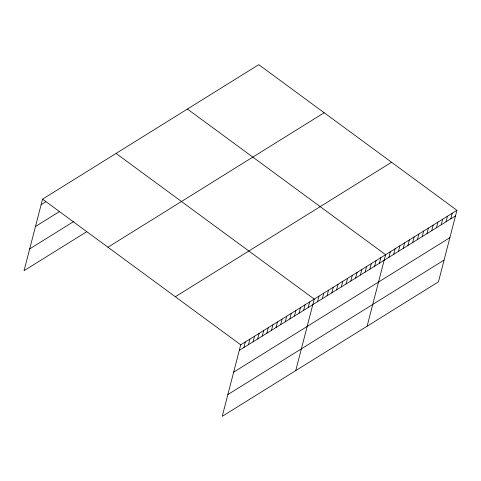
<?xml version="1.0" encoding="UTF-8"?>
<svg xmlns="http://www.w3.org/2000/svg" width="481" height="481" viewBox="0 0 481 481"><rect width="100%" height="100%" fill="white"/><g stroke="black" fill="none" stroke-linecap="round" stroke-linejoin="round"><path stroke-width="0.72" d="M456.95 210.323L240.722 344.811L222.228 416.336L438.45 281.848L456.95 210.323L258.772 64.664L42.55 199.152L24.05 270.677L86.652 231.74M243.879 347.529L245.322 341.955M248.473 344.673L249.916 339.093M253.066 341.811L254.509 336.237M257.66 338.955L259.103 333.381M262.259 336.099L263.696 330.519M266.853 333.237L268.296 327.663M271.446 330.381L272.889 324.807M276.04 327.525L277.483 321.945M280.633 324.663L282.076 319.089M285.233 321.807L286.67 316.233M289.827 318.951L291.27 313.372M294.42 316.089L295.863 310.516M299.014 313.233L300.457 307.66M303.607 310.377L305.05 304.798M308.207 307.515L309.644 301.942M295.743 370.61L314.243 299.086L116.065 153.427M317.556 301.701L318.999 296.128M322.312 298.743L323.755 293.169M327.068 295.785L328.511 290.211M331.83 292.827L333.267 287.247M336.586 289.869L338.029 284.289M341.342 286.91L342.785 281.331M346.098 283.946L347.541 278.373M350.853 280.988L352.296 275.415M355.609 278.03L357.052 272.456M360.371 275.072L361.808 269.498M365.127 272.114L366.57 266.54M369.883 269.156L371.326 263.582M374.639 266.197L376.082 260.624M379.395 263.239L380.838 257.66M367.099 326.226L385.594 254.702L187.422 109.043M388.913 257.323L390.35 251.743M393.668 254.359L395.111 248.785M398.424 251.401L399.867 245.827M403.18 248.443L404.623 242.869M407.936 245.484L409.379 239.911M412.698 242.526L414.135 236.953M417.454 239.568L418.897 233.994M422.21 236.61L423.653 231.036M426.966 233.652L428.409 228.078M431.722 230.694L433.165 225.114M436.477 227.735L437.92 222.156M441.239 224.771L442.676 219.198M445.995 221.813L447.438 216.24M450.751 218.855L452.194 213.281M41.107 204.726L45.701 201.87M35.48 226.491L59.602 211.49M29.678 248.911L73.906 221.404M107.948 247.222L324.17 112.734M175.325 296.741L391.552 162.253M239.279 350.384L455.507 215.897M233.652 372.15L449.879 237.662M227.856 394.57L444.083 260.083M42.55 199.152L240.722 344.811"/></g></svg>
